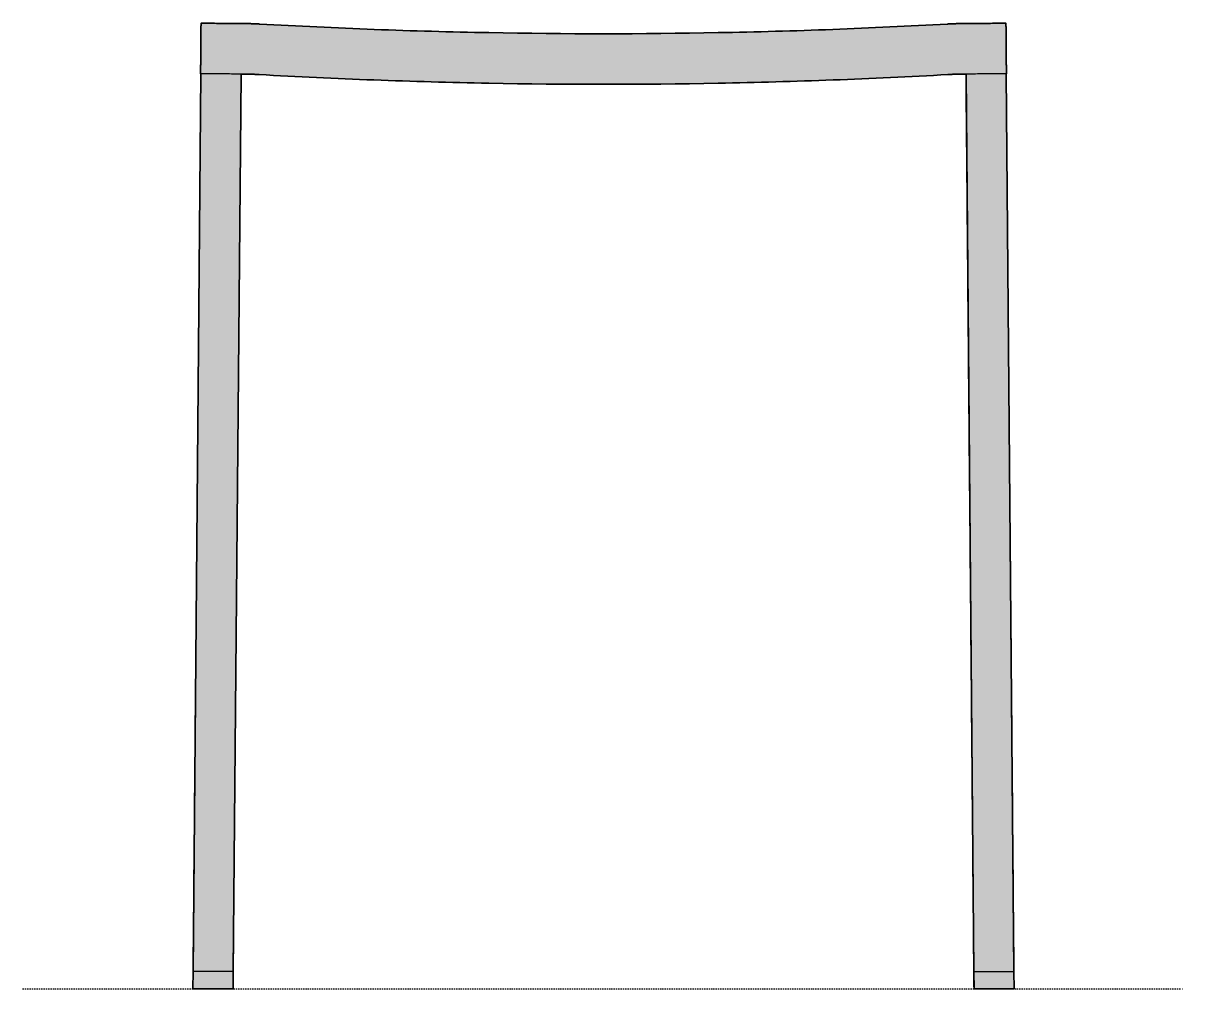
# Model space of a CAD drawing. Header units: millimetres. Extents: x 0 to 1153, y -607 to 458.
# Drawn here: x 0 to 551, y 0 to 458 of the extents above; entities that cross this region are included whole.
import ezdxf

# ---------------------------------------------------------------- set-up
doc = ezdxf.new("R2010")
doc.units = ezdxf.units.MM
doc.linetypes.add('Dots', pattern=[1, 0, -1])
doc.layers.add('Blocks', color=7, linetype='Continuous')
doc.layers.add('Blocks$Fill', color=7, linetype='Continuous', true_color=0xffffff)
for name, color, linetype, lineweight, true_color in [('Blocks$Inner', 7, 'Continuous', 25, 0x007f00), ('Blocks$Outline', 7, 'Continuous', 35, 0xff3f3f), ('Groud', 7, 'Dots', 25, 0x243775)]:
    doc.layers.add(name, color=color, linetype=linetype, lineweight=lineweight, true_color=true_color)

# ---------------------------------------------------------------- blocks, each defined once
blk = doc.blocks.new('Balcony Stool Front')
at = {"layer": 'Blocks$Fill'}
blk.add_hatch(color=256, dxfattribs=at).paths.add_polyline_path([(-84.34, 434.34), (-80.55, 0), (-99.55, 0), (-99.63, 8.23), (-103.34, 434.18), (-103.34, 434.18), (-106.2, 434.15), (-108.12, 434.12), (-111.94, 433.97), (-166.41, 431.4), (-220.89, 429.86), (-275.37, 429.34), (-329.86, 429.86), (-384.33, 431.4), (-438.8, 433.97), (-440.72, 434.06), (-444.55, 434.15), (-447.39, 434.18), (-447.39, 434.18), (-451.18, 0), (-470.18, 0), (-470.11, 8.23), (-466.39, 434.34), (-466.57, 434.35), (-466.57, 434.44), (-466.57, 434.6), (-466.46, 446.74), (-466.45, 447.54), (-466.44, 448.98), (-466.36, 458.34), (-459.03, 458.27), (-444.36, 458.15), (-442.42, 458.11), (-438.55, 457.96), (-384.17, 455.39), (-329.77, 453.85), (-275.37, 453.34), (-220.98, 453.85), (-166.58, 455.39), (-112.2, 457.96), (-110.26, 458.05), (-108.33, 458.11), (-106.39, 458.15), (-99.05, 458.21), (-84.39, 458.34), (-84.39, 458.34), (-84.29, 447.54), (-84.29, 446.74), (-84.28, 445.94), (-84.18, 434.44), (-84.18, 434.35)], flags=0)
at = {"layer": 'Blocks$Inner'}
for points in [[(-466.36, 458.34), (-459.03, 458.27), (-451.69, 458.21)], [(-106.39, 458.15), (-99.05, 458.21), (-91.72, 458.27), (-84.39, 458.34)], [(-84.18, 434.44), (-84.18, 434.35), (-84.34, 434.34)]]:
    blk.add_lwpolyline(points, dxfattribs=at)
for points, knots in [([(-466.45, 447.54), (-466.45, 448.02), (-466.45, 448.5), (-466.44, 449.45), (-466.43, 449.92), (-466.43, 450.83), (-466.42, 451.28), (-466.41, 452.16), (-466.41, 452.58), (-466.4, 453.4), (-466.4, 453.79), (-466.39, 454.53), (-466.39, 454.88), (-466.39, 455.55), (-466.38, 455.85), (-466.38, 456.42), (-466.38, 456.68), (-466.37, 457.14), (-466.37, 457.35), (-466.37, 457.71), (-466.36, 457.86), (-466.36, 458.1), (-466.36, 458.19), (-466.36, 458.31), (-466.36, 458.34), (-466.36, 458.34)], [1985.11715, 1985.11715, 1985.11715, 1985.11715, 1986.392305, 1986.392305, 1987.667461, 1987.667461, 1988.942617, 1988.942617, 1990.217772, 1990.217772, 1991.492928, 1991.492928, 1992.768084, 1992.768084, 1994.04324, 1994.04324, 1995.318395, 1995.318395, 1996.593551, 1996.593551, 1997.868707, 1997.868707, 1999.143863, 1999.143863, 2000.419018, 2000.419018, 2000.419018, 2000.419018]), ([(-84.39, 458.34), (-84.39, 458.34), (-84.39, 458.31), (-84.39, 458.19), (-84.38, 458.1), (-84.38, 457.86), (-84.38, 457.71), (-84.38, 457.35), (-84.38, 457.14), (-84.37, 456.68), (-84.37, 456.42), (-84.37, 455.85), (-84.36, 455.55), (-84.36, 454.88), (-84.35, 454.53), (-84.35, 453.79), (-84.34, 453.4), (-84.34, 452.58), (-84.33, 452.16), (-84.33, 451.28), (-84.32, 450.83), (-84.31, 449.92), (-84.31, 449.45), (-84.3, 448.5), (-84.3, 448.02), (-84.29, 447.54)], [1557.746761, 1557.746761, 1557.746761, 1557.746761, 1559.021917, 1559.021917, 1560.297073, 1560.297073, 1561.572228, 1561.572228, 1562.847384, 1562.847384, 1564.12254, 1564.12254, 1565.397696, 1565.397696, 1566.672851, 1566.672851, 1567.948007, 1567.948007, 1569.223163, 1569.223163, 1570.498319, 1570.498319, 1571.773474, 1571.773474, 1573.04863, 1573.04863, 1573.04863, 1573.04863]), ([(-466.57, 434.44), (-466.57, 434.49), (-466.57, 434.55), (-466.57, 434.74), (-466.57, 434.88), (-466.56, 435.16), (-466.56, 435.3), (-466.56, 435.57), (-466.56, 435.71), (-466.56, 435.99), (-466.55, 436.13), (-466.55, 436.41), (-466.55, 436.54), (-466.55, 436.82), (-466.55, 436.96), (-466.54, 437.24), (-466.54, 437.38), (-466.54, 437.65), (-466.54, 437.79), (-466.54, 438.2), (-466.53, 438.46), (-466.53, 439), (-466.53, 439.26), (-466.52, 439.8), (-466.52, 440.07), (-466.52, 440.6), (-466.51, 440.87), (-466.51, 441.4), (-466.51, 441.67), (-466.5, 442.2), (-466.5, 442.47), (-466.49, 443), (-466.49, 443.27), (-466.49, 443.8), (-466.49, 444.07), (-466.48, 444.6), (-466.48, 444.87), (-466.47, 445.4), (-466.47, 445.67), (-466.47, 446.21), (-466.46, 446.47), (-466.46, 446.74)], [1971.810871, 1971.810871, 1971.810871, 1971.810871, 1971.97982, 1971.97982, 1972.402106, 1972.402106, 1972.824392, 1972.824392, 1973.246678, 1973.246678, 1973.668964, 1973.668964, 1974.091251, 1974.091251, 1974.513537, 1974.513537, 1974.935823, 1974.935823, 1975.358109, 1975.358109, 1976.171362, 1976.171362, 1976.984616, 1976.984616, 1977.797869, 1977.797869, 1978.611122, 1978.611122, 1979.424376, 1979.424376, 1980.237629, 1980.237629, 1981.050883, 1981.050883, 1981.864136, 1981.864136, 1982.677389, 1982.677389, 1983.490643, 1983.490643, 1984.303896, 1984.303896, 1984.303896, 1984.303896]), ([(-84.29, 446.74), (-84.28, 446.47), (-84.28, 446.21), (-84.28, 445.67), (-84.27, 445.4), (-84.27, 444.87), (-84.27, 444.6), (-84.26, 444.07), (-84.26, 443.8), (-84.26, 443.27), (-84.25, 443), (-84.25, 442.47), (-84.25, 442.2), (-84.24, 441.67), (-84.24, 441.4), (-84.23, 440.87), (-84.23, 440.6), (-84.23, 440.07), (-84.23, 439.8), (-84.22, 439.26), (-84.22, 439), (-84.21, 438.46), (-84.21, 438.2), (-84.21, 437.79), (-84.21, 437.65), (-84.2, 437.38), (-84.2, 437.24), (-84.2, 436.96), (-84.2, 436.82), (-84.2, 436.54), (-84.2, 436.41), (-84.19, 436.13), (-84.19, 435.99), (-84.19, 435.71), (-84.19, 435.57), (-84.19, 435.3), (-84.18, 435.16), (-84.18, 434.88), (-84.18, 434.74), (-84.18, 434.55), (-84.18, 434.49), (-84.18, 434.44)], [1573.861884, 1573.861884, 1573.861884, 1573.861884, 1574.675137, 1574.675137, 1575.48839, 1575.48839, 1576.301644, 1576.301644, 1577.114897, 1577.114897, 1577.92815, 1577.92815, 1578.741404, 1578.741404, 1579.554657, 1579.554657, 1580.367911, 1580.367911, 1581.181164, 1581.181164, 1581.994417, 1581.994417, 1582.807671, 1582.807671, 1583.229957, 1583.229957, 1583.652243, 1583.652243, 1584.074529, 1584.074529, 1584.496815, 1584.496815, 1584.919101, 1584.919101, 1585.341387, 1585.341387, 1585.763674, 1585.763674, 1586.18596, 1586.18596, 1586.354909, 1586.354909, 1586.354909, 1586.354909]), ([(-451.89, 434.22), (-453.13, 434.23), (-454.38, 434.24), (-455.62, 434.25), (-456.82, 434.26), (-458.03, 434.27), (-459.23, 434.28)], [1956.134946, 1956.134946, 1956.134946, 1956.134946, 1959.86768, 1959.86768, 1959.86768, 1963.475788, 1963.475788, 1963.475788, 1963.475788]), ([(-438.8, 433.97), (-439.44, 434), (-440.08, 434.03), (-440.72, 434.06), (-441.36, 434.09), (-441.99, 434.11), (-442.63, 434.12), (-443.27, 434.14), (-443.91, 434.15), (-444.55, 434.15)], [1943.026838, 1943.026838, 1943.026838, 1943.026838, 1944.950207, 1944.950207, 1944.950207, 1946.873576, 1946.873576, 1946.873576, 1948.796945, 1948.796945, 1948.796945, 1948.796945]), ([(-111.94, 433.97), (-130.11, 432.94), (-148.26, 432.08), (-166.41, 431.4), (-184.57, 430.71), (-202.73, 430.2), (-220.89, 429.86), (-257.21, 429.17), (-293.54, 429.17), (-329.86, 429.86), (-366.18, 430.54), (-402.49, 431.91), (-438.8, 433.97)], [1615.965086, 1615.965086, 1615.965086, 1615.965086, 1670.475378, 1670.475378, 1670.475378, 1724.98567, 1724.98567, 1724.98567, 1834.006254, 1834.006254, 1834.006254, 1943.026838, 1943.026838, 1943.026838, 1943.026838]), ([(-106.2, 434.15), (-106.84, 434.15), (-107.48, 434.14), (-108.12, 434.12), (-108.75, 434.11), (-109.39, 434.08), (-110.03, 434.06), (-110.67, 434.03), (-111.3, 434), (-111.94, 433.97)], [1610.194979, 1610.194979, 1610.194979, 1610.194979, 1612.118348, 1612.118348, 1612.118348, 1614.041717, 1614.041717, 1614.041717, 1615.965086, 1615.965086, 1615.965086, 1615.965086]), ([(-84.34, 434.34), (-86.74, 434.32), (-89.13, 434.3), (-93.96, 434.26), (-96.41, 434.24), (-98.86, 434.22)], [1588.354909, 1588.354909, 1588.354909, 1588.354909, 1595.524003, 1595.524003, 1602.859496, 1602.859496, 1602.859496, 1602.859496])]:
    blk.add_open_spline(points, degree=3, knots=knots, dxfattribs=at)
for points, degree in [([(-451.69, 458.21), (-449.25, 458.19), (-446.84, 458.17), (-444.36, 458.15)], 3), ([(-444.36, 458.15), (-443.71, 458.14), (-443.07, 458.13), (-442.42, 458.11)], 3), ([(-442.42, 458.11), (-441.78, 458.1), (-441.13, 458.08), (-440.49, 458.05)], 3), ([(-440.49, 458.05), (-439.84, 458.02), (-439.19, 457.99), (-438.55, 457.96)], 3), ([(-438.55, 457.96), (-402.3, 455.9), (-366.04, 454.53), (-329.77, 453.85)], 3), ([(-166.58, 455.39), (-148.45, 456.07), (-130.56, 456.92), (-112.2, 457.96)], 3), ([(-112.2, 457.96), (-111.55, 457.99), (-110.9, 458.02), (-110.26, 458.05)], 3), ([(-110.26, 458.05), (-109.61, 458.08), (-108.97, 458.1), (-108.33, 458.11)], 3), ([(-108.33, 458.11), (-107.68, 458.13), (-107.03, 458.14), (-106.39, 458.15)], 3), ([(-329.77, 453.85), (-293.51, 453.16), (-257.24, 453.16), (-220.98, 453.85)], 3), ([(-220.98, 453.85), (-202.84, 454.19), (-184.71, 454.7), (-166.58, 455.39)], 3), ([(-466.46, 446.74), (-466.46, 447.01), (-466.46, 447.23), (-466.45, 447.54)], 3), ([(-84.29, 447.54), (-84.29, 447.23), (-84.29, 447.01), (-84.29, 446.74)], 3), ([(-470.11, 8.23), (-468.25, 221.33), (-466.39, 434.44)], 2), ([(-466.57, 434.35), (-466.57, 434.39), (-466.57, 434.44)], 2), ([(-466.39, 434.34), (-466.45, 434.34), (-466.51, 434.35), (-466.57, 434.35)], 3), ([(-459.23, 434.28), (-461.62, 434.3), (-464, 434.32), (-466.39, 434.34)], 3), ([(-447.39, 434.18), (-448.89, 434.19), (-450.39, 434.2), (-451.89, 434.22)], 3), ([(-447.39, 434.28), (-449.25, 221.26), (-451.11, 8.23)], 2), ([(-444.55, 434.15), (-445.5, 434.16), (-446.45, 434.17), (-447.39, 434.18)], 3), ([(-103.34, 434.18), (-104.3, 434.17), (-105.25, 434.16), (-106.2, 434.15)], 3), ([(-99.63, 8.23), (-101.48, 221.26), (-103.34, 434.29)], 2), ([(-98.86, 434.22), (-100.35, 434.2), (-101.85, 434.19), (-103.34, 434.18)], 3), ([(-84.34, 434.44), (-82.49, 221.33), (-80.63, 8.23)], 2), ([(-470.18, 0), (-470.11, 8.23)], 1), ([(-451.11, 8.23), (-460.61, 8.23), (-470.11, 8.23)], 2), ([(-451.11, 8.23), (-451.18, 0)], 1), ([(-99.55, 0), (-99.63, 8.23)], 1), ([(-99.63, 8.23), (-90.13, 8.23), (-80.63, 8.23)], 2), ([(-80.63, 8.23), (-80.55, 0)], 1), ([(-451.18, 0), (-470.18, 0)], 1), ([(-80.55, 0), (-99.55, 0)], 1)]:
    blk.add_open_spline(points, degree=degree, dxfattribs=at)
at = {"layer": 'Blocks$Outline'}
for points in [[(-447.39, 434.18), (-451.11, 8.23), (-451.18, 0), (-470.18, 0), (-470.11, 8.23), (-466.39, 434.34)], [(-84.34, 434.34), (-80.63, 8.23), (-80.55, 0), (-99.55, 0), (-99.63, 8.23), (-103.34, 434.18)]]:
    blk.add_lwpolyline(points, dxfattribs=at)
for points, knots in [([(-466.39, 434.34), (-466.45, 434.34), (-466.51, 434.35), (-466.57, 434.35), (-466.57, 434.38), (-466.57, 434.41), (-466.57, 434.44), (-466.57, 434.49), (-466.57, 434.55), (-466.57, 434.74), (-466.57, 434.88), (-466.56, 435.16), (-466.56, 435.3), (-466.56, 435.57), (-466.56, 435.71), (-466.56, 435.99), (-466.55, 436.13), (-466.55, 436.41), (-466.55, 436.54), (-466.55, 436.82), (-466.55, 436.96), (-466.54, 437.24), (-466.54, 437.38), (-466.54, 437.65), (-466.54, 437.79), (-466.54, 438.2), (-466.53, 438.46), (-466.53, 439), (-466.53, 439.26), (-466.52, 439.8), (-466.52, 440.07), (-466.52, 440.6), (-466.51, 440.87), (-466.51, 441.4), (-466.51, 441.67), (-466.5, 442.2), (-466.5, 442.47), (-466.49, 443), (-466.49, 443.27), (-466.49, 443.8), (-466.49, 444.07), (-466.48, 444.6), (-466.48, 444.87), (-466.47, 445.4), (-466.47, 445.67), (-466.47, 446.21), (-466.46, 446.47), (-466.46, 446.74), (-466.46, 447.01), (-466.46, 447.23), (-466.45, 447.54), (-466.45, 448.02), (-466.45, 448.5), (-466.44, 449.45), (-466.43, 449.92), (-466.43, 450.83), (-466.42, 451.28), (-466.41, 452.16), (-466.41, 452.58), (-466.4, 453.4), (-466.4, 453.79), (-466.39, 454.53), (-466.39, 454.88), (-466.39, 455.55), (-466.38, 455.85), (-466.38, 456.42), (-466.38, 456.68), (-466.37, 457.14), (-466.37, 457.35), (-466.37, 457.71), (-466.36, 457.86), (-466.36, 458.1), (-466.36, 458.19), (-466.36, 458.31), (-466.36, 458.34), (-466.36, 458.34), (-463.92, 458.32), (-461.47, 458.3), (-459.03, 458.27), (-456.58, 458.25), (-454.14, 458.23), (-451.69, 458.21), (-449.25, 458.19), (-446.84, 458.17), (-444.36, 458.15), (-443.71, 458.14), (-443.07, 458.13), (-442.42, 458.11), (-441.78, 458.1), (-441.13, 458.08), (-440.49, 458.05), (-439.84, 458.02), (-439.19, 457.99), (-438.55, 457.96), (-402.3, 455.9), (-366.04, 454.53), (-329.77, 453.85), (-293.51, 453.16), (-257.24, 453.16), (-220.98, 453.85), (-202.84, 454.19), (-184.71, 454.7), (-166.58, 455.39), (-148.45, 456.07), (-130.56, 456.92), (-112.2, 457.96), (-111.55, 457.99), (-110.9, 458.02), (-110.26, 458.05), (-109.61, 458.08), (-108.97, 458.1), (-108.33, 458.11)], [1970.636082, 1970.636082, 1970.636082, 1970.636082, 1970.810871, 1970.810871, 1970.810871, 1971.810871, 1971.810871, 1971.810871, 1971.97982, 1971.97982, 1972.402106, 1972.402106, 1972.824392, 1972.824392, 1973.246678, 1973.246678, 1973.668964, 1973.668964, 1974.091251, 1974.091251, 1974.513537, 1974.513537, 1974.935823, 1974.935823, 1975.358109, 1975.358109, 1976.171362, 1976.171362, 1976.984616, 1976.984616, 1977.797869, 1977.797869, 1978.611122, 1978.611122, 1979.424376, 1979.424376, 1980.237629, 1980.237629, 1981.050883, 1981.050883, 1981.864136, 1981.864136, 1982.677389, 1982.677389, 1983.490643, 1983.490643, 1984.303896, 1984.303896, 1984.303896, 1985.11715, 1985.11715, 1985.11715, 1986.392305, 1986.392305, 1987.667461, 1987.667461, 1988.942617, 1988.942617, 1990.217772, 1990.217772, 1991.492928, 1991.492928, 1992.768084, 1992.768084, 1994.04324, 1994.04324, 1995.318395, 1995.318395, 1996.593551, 1996.593551, 1997.868707, 1997.868707, 1999.143863, 1999.143863, 2000.419018, 2000.419018, 2000.419018, 2001.419018, 2001.419018, 2001.419018, 2002.419018, 2002.419018, 2002.419018, 2009.752352, 2009.752352, 2009.752352, 2011.692531, 2011.692531, 2011.692531, 2013.627339, 2013.627339, 2013.627339, 2015.567518, 2015.567518, 2015.567518, 2124.436229, 2124.436229, 2124.436229, 2233.245167, 2233.245167, 2233.245167, 2287.662161, 2287.662161, 2287.662161, 2342.10905, 2342.10905, 2342.10905, 2344.049229, 2344.049229, 2344.049229, 2345.984037, 2345.984037, 2345.984037, 2345.984037]), ([(-108.33, 458.11), (-107.68, 458.13), (-107.03, 458.14), (-106.39, 458.15), (-103.94, 458.17), (-101.5, 458.19), (-99.05, 458.21), (-96.61, 458.23), (-94.16, 458.25), (-91.72, 458.27), (-89.28, 458.3), (-86.83, 458.32), (-84.39, 458.34), (-84.39, 458.34), (-84.39, 458.31), (-84.39, 458.19), (-84.38, 458.1), (-84.38, 457.86), (-84.38, 457.71), (-84.38, 457.35), (-84.38, 457.14), (-84.37, 456.68), (-84.37, 456.42), (-84.37, 455.85), (-84.36, 455.55), (-84.36, 454.88), (-84.35, 454.53), (-84.35, 453.79), (-84.34, 453.4), (-84.34, 452.58), (-84.33, 452.16), (-84.33, 451.28), (-84.32, 450.83), (-84.31, 449.92), (-84.31, 449.45), (-84.3, 448.5), (-84.3, 448.02), (-84.29, 447.54), (-84.29, 447.23), (-84.29, 447.01), (-84.29, 446.74), (-84.28, 446.47), (-84.28, 446.21), (-84.28, 445.67), (-84.27, 445.4), (-84.27, 444.87), (-84.27, 444.6), (-84.26, 444.07), (-84.26, 443.8), (-84.26, 443.27), (-84.25, 443), (-84.25, 442.47), (-84.25, 442.2), (-84.24, 441.67), (-84.24, 441.4), (-84.23, 440.87), (-84.23, 440.6), (-84.23, 440.07), (-84.23, 439.8), (-84.22, 439.26), (-84.22, 439), (-84.21, 438.46), (-84.21, 438.2), (-84.21, 437.79), (-84.21, 437.65), (-84.2, 437.38), (-84.2, 437.24), (-84.2, 436.96), (-84.2, 436.82), (-84.2, 436.54), (-84.2, 436.41), (-84.19, 436.13), (-84.19, 435.99), (-84.19, 435.71), (-84.19, 435.57), (-84.19, 435.3), (-84.18, 435.16), (-84.18, 434.88), (-84.18, 434.74), (-84.18, 434.55), (-84.18, 434.49), (-84.18, 434.44), (-84.18, 434.41), (-84.18, 434.38), (-84.18, 434.35), (-84.23, 434.34), (-84.29, 434.34), (-84.34, 434.34)], [1552.806582, 1552.806582, 1552.806582, 1552.806582, 1554.746761, 1554.746761, 1554.746761, 1555.746761, 1555.746761, 1555.746761, 1556.746761, 1556.746761, 1556.746761, 1557.746761, 1557.746761, 1557.746761, 1559.021917, 1559.021917, 1560.297073, 1560.297073, 1561.572228, 1561.572228, 1562.847384, 1562.847384, 1564.12254, 1564.12254, 1565.397696, 1565.397696, 1566.672851, 1566.672851, 1567.948007, 1567.948007, 1569.223163, 1569.223163, 1570.498319, 1570.498319, 1571.773474, 1571.773474, 1573.04863, 1573.04863, 1573.04863, 1573.861884, 1573.861884, 1573.861884, 1574.675137, 1574.675137, 1575.48839, 1575.48839, 1576.301644, 1576.301644, 1577.114897, 1577.114897, 1577.92815, 1577.92815, 1578.741404, 1578.741404, 1579.554657, 1579.554657, 1580.367911, 1580.367911, 1581.181164, 1581.181164, 1581.994417, 1581.994417, 1582.807671, 1582.807671, 1583.229957, 1583.229957, 1583.652243, 1583.652243, 1584.074529, 1584.074529, 1584.496815, 1584.496815, 1584.919101, 1584.919101, 1585.341387, 1585.341387, 1585.763674, 1585.763674, 1586.18596, 1586.18596, 1586.354909, 1586.354909, 1586.354909, 1587.354909, 1587.354909, 1587.354909, 1588.354909, 1588.354909, 1588.354909, 1588.354909]), ([(-103.34, 434.18), (-103.34, 434.18), (-103.34, 434.18), (-103.34, 434.18), (-104.3, 434.17), (-105.25, 434.16), (-106.2, 434.15), (-106.84, 434.15), (-107.48, 434.14), (-108.12, 434.12), (-108.75, 434.11), (-109.39, 434.08), (-110.03, 434.06), (-110.67, 434.03), (-111.3, 434), (-111.94, 433.97), (-130.11, 432.94), (-148.26, 432.08), (-166.41, 431.4), (-184.57, 430.71), (-202.73, 430.2), (-220.89, 429.86), (-257.21, 429.17), (-293.54, 429.17), (-329.86, 429.86), (-366.18, 430.54), (-402.49, 431.91), (-438.8, 433.97), (-439.44, 434), (-440.08, 434.03), (-440.72, 434.06), (-441.36, 434.09), (-441.99, 434.11), (-442.63, 434.12), (-443.27, 434.14), (-443.91, 434.15), (-444.55, 434.15), (-445.5, 434.16), (-446.45, 434.17), (-447.39, 434.18), (-447.39, 434.18), (-447.39, 434.18), (-447.39, 434.18)], [1607.340601, 1607.340601, 1607.340601, 1607.340601, 1607.34101, 1607.34101, 1607.34101, 1610.194979, 1610.194979, 1610.194979, 1612.118348, 1612.118348, 1612.118348, 1614.041717, 1614.041717, 1614.041717, 1615.965086, 1615.965086, 1615.965086, 1670.475378, 1670.475378, 1670.475378, 1724.98567, 1724.98567, 1724.98567, 1834.006254, 1834.006254, 1834.006254, 1943.026838, 1943.026838, 1943.026838, 1944.950207, 1944.950207, 1944.950207, 1946.873576, 1946.873576, 1946.873576, 1948.796945, 1948.796945, 1948.796945, 1951.639033, 1951.639033, 1951.639033, 1951.639442, 1951.639442, 1951.639442, 1951.639442])]:
    blk.add_open_spline(points, degree=3, knots=knots, dxfattribs=at)

msp = doc.modelspace()

# ---------------------------------------------------------------- linework, layer by layer
at = {"layer": 'Groud'}
msp.add_lwpolyline([(0, 0), (550.74, 0)], dxfattribs=at)

# ---------------------------------------------------------------- block references
at = {"layer": 'Blocks'}
msp.add_blockref('Balcony Stool Front', (550.74, 0), dxfattribs=at)

doc.saveas('drawing.dxf')
